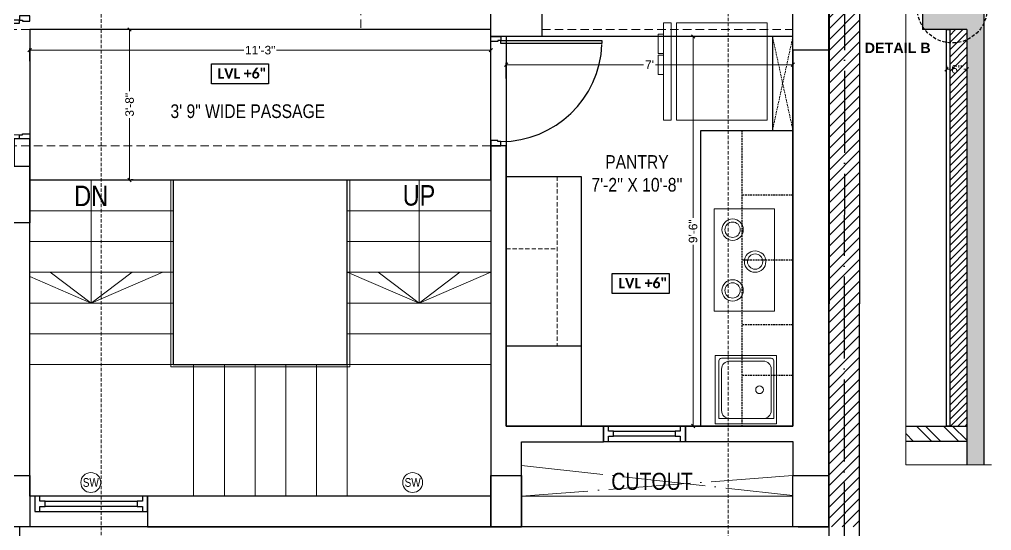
# Model space of a CAD drawing. Header units: millimetres. Extents: x 56222 to 3066687, y -650199 to -121287.
# Drawn here: x 128477.9 to 128762.6, y -185426.3 to -185276.7 of the extents above; entities that cross this region are included whole.
import ezdxf

# ---------------------------------------------------------------- set-up
doc = ezdxf.new("R2010")
doc.units = ezdxf.units.MM
doc.header["$MEASUREMENT"] = 0
doc.header["$PDMODE"] = 35
for name, pattern in [('ACAD_ISO02W100', [15, 12, -3]), ('ACAD_ISO04W100', [30, 24, -3, 0, -3]), ('CENTER', [2, 1.25, -0.25, 0.25, -0.25]), ('DASHED', [0.75, 0.5, -0.25]), ('DASHED2', [0.375, 0.25, -0.125]), ('DASHEDX2', [1.5, 1, -0.5]), ('HIDDEN', [0.375, 0.25, -0.125])]:
    doc.linetypes.add(name, pattern=pattern)
doc.layers.get('Defpoints').update_dxf_attribs({"color": 220})
for name, color, linetype in [('AR DOOR', 40, 'Continuous'), ('AR ELE-5', 134, 'Continuous'), ('AR HATCH-7', 7, 'Continuous'), ('Labels and Texts', 8, 'Continuous')]:
    doc.layers.add(name, color=color, linetype=linetype)
for name, color, linetype, lineweight in [('COLUMN', 1, 'Continuous', 30), ('dim05', 1, 'Continuous', 13), ('FIRST FLOOR', 7, 'Continuous', 9), ('FIRST FLOOR ( TEXT )', 7, 'Continuous', 9), ('FIRST FLOOR_( PLine )_', 251, 'Continuous', 30), ('FIRST FLOOR_( STAIR )', 251, 'Continuous', 9), ('FURNITURE', 32, 'Continuous', 9), ('FURNITURE-1', 252, 'Continuous', 13), ('GF FALSE CEILING', 6, 'Continuous', 35), ('GROUND FLOOR', 7, 'Continuous', 9), ('GROUND FLOOR  ( DIM )', 7, 'Continuous', 9), ('GROUND FLOOR  ( HATCH )', 251, 'Continuous', 9), ('Labelling', 1, 'Continuous', 25), ('NAME PLATE', 7, 'Continuous', 25), ('SECTION ( SLAB PLine )', 104, 'Continuous', 30), ('Text', 7, 'Continuous', 15), ('wall', 7, 'Continuous', 30), ('X_PLOT', 1, 'Continuous', 9), ('XX~SLAB ( BEAM )~ ( DIM )', 7, 'Continuous', 9)]:
    doc.layers.add(name, color=color, linetype=linetype, lineweight=lineweight)
doc.layers.add('XX~SLAB ( PLINE )', color=251, linetype='Continuous', plot=False)
doc.styles.add('Arial', font='arial.ttf')
doc.styles.add('century g', font='GOTHIC.TTF')
doc.styles.add("Cn_BT_0'-0", font='swissc.ttf')
doc.styles.add('Cn_BT_7', font='swissc.ttf', dxfattribs={"height": 7})
doc.styles.add('KATHA', font='swissc.ttf')
doc.styles.get("Standard").update_dxf_attribs({"font": 'arial.ttf', "height": 6})
doc.dimstyles.new('ISO-25', dxfattribs={"dimtxt": 2.5, "dimasz": 1, "dimexe": 0.5, "dimexo": 1, "dimtad": 0, "dimdec": 1, "dimlunit": 4, "dimtxsty": 'Standard', "dimblk": 'OBLIQUE', "dimcen": 2.5, "dimclrd": 1, "dimclre": 1, "dimclrt": 5, "dimadec": 0, "dimazin": 0, "dimtfac": 1, "dimtdec": 1, "dimtmove": 0, "dimatfit": 3, "dimfxl": 1, "dimlwd": -1, "dimarcsym": 0})

# ---------------------------------------------------------------- blocks, each defined once
blk = doc.blocks.new('*U184')
for points in [[(-1025.5, 0), (-985.5, 0), (-985.5, 30), (-975.5, 30), (-975.5, 100), (-1025.5, 100)], [(40, 0), (0, 0), (0, 30), (-10, 30), (-10, 100), (40, 100)], [(0, 0), (0, -985.5), (-30, -985.5), (-30, 0)]]:
    blk.add_lwpolyline(points, close=True)
at = {"layer": 'AR ELE-5', "linetype": 'ByBlock', "ltscale": 15}
blk.add_arc((1.4, 0.6), 987, 180.03474, 267.62699, dxfattribs=at)
blk = doc.blocks.new('*U18')
for points in [[(0, 0), (0, 1120), (-30, 1120), (-30, 0)], [(40, 0), (0, 0), (0, -30), (-10, -30), (-10, -100), (40, -100)], [(-1160, 0), (-1120, 0), (-1120, -30), (-1110, -30), (-1110, -100), (-1160, -100)]]:
    blk.add_lwpolyline(points, close=True)
at = {"layer": 'AR ELE-5', "linetype": 'ByBlock', "ltscale": 15}
blk.add_arc((1.6, -0.7), 1121.6, 92.37301, 179.96526, dxfattribs=at)
blk = doc.blocks.new('_Oblique')
at = {"layer": 'wall', "color": 0, "lineweight": -2}
blk.add_line((-0.5, -0.5), (0.5, 0.5), dxfattribs=at)
blk = doc.blocks.new('*D191')
at = {"layer": 'Defpoints', "color": 0, "lineweight": 30, "transparency": 16777216}
for p in [(128510.21, -185279.7), (128510.21, -185323.7), (128510.21, -185323.7)]:
    blk.add_point(p, dxfattribs=at)
at = {"layer": 'dim05', "color": 1, "linetype": 'Continuous', "transparency": 16777216}
for p, q in [((128510.21, -185279.7), (128510.21, -185297.75)), ((128510.21, -185323.7), (128510.21, -185305.65))]:
    blk.add_line(p, q, dxfattribs=at)
at = {"layer": 'dim05', "color": 1, "linetype": 'Continuous', "lineweight": -2, "transparency": 16777216}
for p, q in [((128511.21, -185279.7), (128510.71, -185279.7)), ((128511.21, -185323.7), (128510.71, -185323.7))]:
    blk.add_line(p, q, dxfattribs=at)
at = {"layer": 'dim05', "color": 1, "transparency": 16777216}
for p, rotation in [((128510.21, -185279.7), 90), ((128510.21, -185323.7), 270)]:
    blk.add_blockref('_Oblique', p, dxfattribs=dict(at, rotation=rotation))
at = {"layer": 'dim05', "color": 5, "lineweight": 25, "transparency": 16777216, "insert": (128510.21, -185301.7), "char_height": 2.5, "attachment_point": 5, "rotation": 90, "style": 'Arial'}
blk.add_mtext('3\'-8"', dxfattribs=at)
blk = doc.blocks.new('*D192')
at = {"layer": 'Defpoints', "color": 0, "lineweight": 30, "transparency": 16777216}
for p in [(128615.95, -185285.72), (128480.95, -185289.91), (128615.95, -185289.91)]:
    blk.add_point(p, dxfattribs=at)
at = {"layer": 'dim05', "color": 1, "linetype": 'Continuous', "lineweight": -2, "transparency": 16777216}
for p, q in [((128480.95, -185288.91), (128480.95, -185285.22)), ((128615.95, -185288.91), (128615.95, -185285.22))]:
    blk.add_line(p, q, dxfattribs=at)
at = {"layer": 'dim05', "color": 1, "linetype": 'Continuous', "transparency": 16777216}
for p, q in [((128480.95, -185285.72), (128543.65, -185285.72)), ((128615.95, -185285.72), (128553.25, -185285.72))]:
    blk.add_line(p, q, dxfattribs=at)
at = {"layer": 'dim05', "color": 1, "transparency": 16777216, "rotation": 180}
blk.add_blockref('_Oblique', (128480.95, -185285.72), dxfattribs=at)
at = {"layer": 'dim05', "color": 1, "transparency": 16777216}
blk.add_blockref('_Oblique', (128615.95, -185285.72), dxfattribs=at)
at = {"layer": 'dim05', "color": 5, "lineweight": 25, "transparency": 16777216, "insert": (128548.45, -185285.72), "char_height": 2.5, "attachment_point": 5, "style": 'Arial'}
blk.add_mtext('11\'-3"', dxfattribs=at)
blk = doc.blocks.new('*D391')
at = {"layer": 'Defpoints', "color": 0, "lineweight": 30, "transparency": 16777216}
for p in [(128620.45, -185289.97), (128620.45, -185294.97), (128704.45, -185295.6)]:
    blk.add_point(p, dxfattribs=at)
at = {"layer": 'dim05', "color": 1, "linetype": 'Continuous', "lineweight": -2, "transparency": 16777216}
for p, q in [((128620.45, -185293.97), (128620.45, -185289.47)), ((128704.45, -185294.6), (128704.45, -185289.47))]:
    blk.add_line(p, q, dxfattribs=at)
at = {"layer": 'dim05', "color": 1, "linetype": 'Continuous', "transparency": 16777216}
for p, q in [((128620.45, -185289.97), (128660.68, -185289.97)), ((128704.45, -185289.97), (128664.21, -185289.97))]:
    blk.add_line(p, q, dxfattribs=at)
at = {"layer": 'dim05', "color": 1, "transparency": 16777216, "rotation": 180}
blk.add_blockref('_Oblique', (128620.45, -185289.97), dxfattribs=at)
at = {"layer": 'dim05', "color": 1, "transparency": 16777216}
blk.add_blockref('_Oblique', (128704.45, -185289.97), dxfattribs=at)
at = {"layer": 'dim05', "color": 5, "lineweight": 25, "transparency": 16777216, "insert": (128662.45, -185289.97), "char_height": 2.5, "attachment_point": 5, "style": 'Arial'}
blk.add_mtext("7'", dxfattribs=at)
blk = doc.blocks.new('*D392')
at = {"layer": 'Defpoints', "color": 0, "lineweight": 30, "transparency": 16777216}
for p in [(128679.52, -185281.7), (128675.21, -185395.7), (128679.52, -185395.7)]:
    blk.add_point(p, dxfattribs=at)
at = {"layer": 'dim05', "color": 1, "linetype": 'Continuous', "lineweight": -2, "transparency": 16777216}
for p, q in [((128678.52, -185281.7), (128674.71, -185281.7)), ((128678.52, -185395.7), (128674.71, -185395.7))]:
    blk.add_line(p, q, dxfattribs=at)
at = {"layer": 'dim05', "color": 1, "linetype": 'Continuous', "transparency": 16777216}
for p, q in [((128675.21, -185281.7), (128675.21, -185334.75)), ((128675.21, -185395.7), (128675.21, -185342.65))]:
    blk.add_line(p, q, dxfattribs=at)
at = {"layer": 'dim05', "color": 1, "transparency": 16777216}
for p, rotation in [((128675.21, -185281.7), 90), ((128675.21, -185395.7), 270)]:
    blk.add_blockref('_Oblique', p, dxfattribs=dict(at, rotation=rotation))
at = {"layer": 'dim05', "color": 5, "lineweight": 25, "transparency": 16777216, "insert": (128675.21, -185338.7), "char_height": 2.5, "attachment_point": 5, "rotation": 90, "style": 'Arial'}
blk.add_mtext('9\'-6"', dxfattribs=at)
blk = doc.blocks.new('*D393')
at = {"layer": 'Defpoints', "color": 0, "lineweight": 30, "transparency": 16777216}
for p in [(128749.39, -185291.32), (128755.39, -185291.32), (128755.39, -185291.32)]:
    blk.add_point(p, dxfattribs=at)
at = {"layer": 'dim05', "color": 1, "linetype": 'Continuous', "lineweight": -2, "transparency": 16777216}
for p, q in [((128749.39, -185290.32), (128749.39, -185290.82)), ((128755.39, -185290.32), (128755.39, -185290.82))]:
    blk.add_line(p, q, dxfattribs=at)
at = {"layer": 'dim05', "color": 1, "linetype": 'Continuous', "transparency": 16777216}
for p, q in [((128749.39, -185291.32), (128750.32, -185291.32)), ((128755.39, -185291.32), (128754.45, -185291.32))]:
    blk.add_line(p, q, dxfattribs=at)
at = {"layer": 'dim05', "color": 1, "transparency": 16777216, "rotation": 180}
blk.add_blockref('_Oblique', (128749.39, -185291.32), dxfattribs=at)
at = {"layer": 'dim05', "color": 1, "transparency": 16777216}
blk.add_blockref('_Oblique', (128755.39, -185291.32), dxfattribs=at)
at = {"layer": 'dim05', "color": 5, "lineweight": 25, "transparency": 16777216, "insert": (128752.39, -185291.32), "char_height": 2.5, "attachment_point": 5, "style": 'Arial'}
blk.add_mtext('6"', dxfattribs=at)

msp = doc.modelspace()

# ---------------------------------------------------------------- hatches: boundary and pattern name
at = {"layer": 'AR HATCH-7', "lineweight": 15, "true_color": 0x939598}
h = msp.add_hatch(dxfattribs=at)
h.set_pattern_fill('AR-CONC', color=252, angle=135)
h.set_pattern_definition([(185, (-6096.121, -2022.387), (-4.62807079, 5.51551999), [0.75, -8.25]), (130, (-6096.121, -2022.387), (-4.3376815, -6.29992167), [0.6, -6.6]), (235.4514445, (-6096.5064, -2021.927), (-8.96575221, -0.78440164), [0.63740192, -7.01142112]), (181.1842, (-6097.535, -2023.801), (-6.37613776, 8.71693388), [1.125, -12.375]), (231.6356355, (-6098.066, -2023.075), (-13.4971167, -0.2790007), [0.9561034, -10.5171376]), (126.184164, (-6097.535, -2023.801), (-13.4971167, -0.2790007), [0.9, -9.9]), (156, (-6097.8885, -2022.7404), (-1.37382476, 7.06771572), [0.75, -8.25]), (101, (-6097.8885, -2022.7404), (-6.84808435, -3.40708593), [0.6, -6.6]), (206.4514447, (-6098.003, -2022.1514), (-8.22190906, 3.66062975), [0.6374019, -7.01142112]), (172.5, (-6096.1208, -2022.3868), (-2.439898176, -2.267931853), [0, -6.52, 0, -6.7, 0, -6.625]), (142.5, (-6096.1208, -2022.387), (-4.6490945, -0.92872942), [0, -3.82, 0, -6.37, 0, -2.525]), (102.5, (-6094.544, -2023.9637), (-3.615207618, 3.934181673), [0, -2.5, 0, -7.8, 0, -10.35]), (92.5, (-6093.837, -2024.671), (-4.83159807, 3.41589983), [0, -3.25, 0, -5.18, 0, -7.35])])
h.paths.add_polyline_path([(128760.39, -185111.09), (128755.39, -185111.09), (128755.39, -185115.2), (128742.39, -185115.2), (128742.39, -185123.7), (128755.39, -185123.7), (128755.39, -185271.2), (128742.39, -185271.2), (128742.5, -185279.7), (128755.5, -185279.7), (128755.39, -185407.02), (128760.39, -185407.02)])
h = msp.add_hatch(dxfattribs=at)
h.set_pattern_fill('ANSI32', color=252, scale=15, angle=90)
h.set_pattern_definition([(135, (-6083.121, -2126.33), (-3.97747564, -3.97747564), []), (135, (-6083.121, -2123.6783), (-3.97747564, -3.97747564), [])])
h.paths.add_polyline_path([(128755.39, -185395.7), (128737.46, -185395.7), (128737.46, -185400.2), (128755.39, -185400.2)])
at = {"layer": 'GROUND FLOOR  ( HATCH )', "transparency": 33554687}
h = msp.add_hatch(dxfattribs=at)
h.set_pattern_fill('ANSI31', color=6, scale=18, style=0)
h.set_pattern_definition([(45, (12183.2623, -22812.0268), (-1.590990258, 1.590990258), [])])
h.paths.add_polyline_path([(128723.95, -185111.18), (128714.95, -185111.18), (128714.95, -185425.2), (128723.95, -185425.2)])
at = {"layer": 'GROUND FLOOR  ( HATCH )', "linetype": 'CENTER', "lineweight": 20}
h = msp.add_hatch(dxfattribs=at)
h.set_pattern_fill('ANSI31', color=6, scale=12, angle=180, style=0)
h.paths.add_polyline_path([(128755.39, -185282.66, -0.12589), (128750.39, -185283.57), (128750.39, -185395.7), (128755.39, -185395.7)])
h.paths.add_polyline_path([(128755.39, -185279.7), (128750.39, -185279.7), (128750.39, -185283.57, 0.12589), (128755.39, -185282.66)])

# ---------------------------------------------------------------- linework, layer by layer
at = {"layer": 'COLUMN', "transparency": 33554687}
for points in [[(128630.95, -185271.2), (128630.95, -185281.7), (128615.95, -185281.7), (128615.95, -185271.2)], [(128704.45, -185270.7), (128714.95, -185270.7), (128714.95, -185285.7), (128704.45, -185285.7)], [(128471.95, -185319.7), (128480.95, -185319.7), (128480.95, -185336.2), (128471.95, -185336.2)], [(128471.95, -185410.2), (128480.95, -185410.2), (128480.95, -185425.2), (128471.95, -185425.2)], [(128615.95, -185410.2), (128624.95, -185410.2), (128624.95, -185425.2), (128615.95, -185425.2)], [(128704.44, -185410.2), (128714.95, -185410.2), (128714.95, -185425.2), (128704.44, -185425.2)]]:
    msp.add_lwpolyline(points, close=True, dxfattribs=at)
at = {"layer": 'dim05', "color": 242, "linetype": 'DASHEDX2', "lineweight": 30, "true_color": 0xcd2027}
msp.add_circle((128751.11, -185273.35), 10.25, dxfattribs=at)
at = {"layer": 'FIRST FLOOR', "transparency": 33554687}
for p, q in [((128714.95, -185114.7), (128714.95, -185425.2)), ((128615.95, -185317.2), (128615.95, -185425.2)), ((128620.45, -185317.2), (128620.45, -185395.7)), ((128622.48, -185395.7), (128704.45, -185395.7)), ((128672.94, -185395.7), (128672.94, -185400.2)), ((128615.95, -185416.2), (128480.95, -185416.2)), ((128515.45, -185416.2), (128515.45, -185425.2)), ((128704.44, -185416.2), (128624.95, -185416.2)), ((128714.95, -185425.2), (128468.95, -185425.2)), ((128477.95, -185449.2), (128477.95, -185425.2))]:
    msp.add_line(p, q, dxfattribs=at)
at = {"layer": 'FIRST FLOOR_( PLine )_', "transparency": 33554687}
for p, q in [((128714.95, -185425.2), (128714.95, -185114.7)), ((128704.45, -185285.7), (128704.45, -185395.7)), ((128704.45, -185395.7), (128672.94, -185395.7)), ((128672.94, -185395.7), (128672.94, -185400.2)), ((128672.94, -185400.2), (128704.45, -185400.2)), ((128704.45, -185400.2), (128704.45, -185410.19)), ((128705.95, -185425.2), (128714.95, -185425.2))]:
    msp.add_line(p, q, dxfattribs=at)
msp.add_lwpolyline([(128480.95, -185416.2), (128480.95, -185311.7), (128476.45, -185311.7), (128476.45, -185319.7)], dxfattribs=at)
for points in [[(128620.45, -185313.7), (128615.95, -185313.7), (128615.95, -185425.2), (128620.45, -185425.2), (128624.95, -185425.2), (128624.95, -185400.28), (128648.94, -185400.28), (128648.94, -185395.7), (128620.45, -185395.7)], [(128615.95, -185416.2), (128515.45, -185416.2), (128515.45, -185420.7), (128515.45, -185425.2), (128615.95, -185425.2)]]:
    msp.add_lwpolyline(points, close=True, dxfattribs=at)
at = {"layer": 'FIRST FLOOR_( STAIR )', "transparency": 33554687}
for p, q in [((128573.95, -185323.7), (128573.95, -185416.2)), ((128522.95, -185332.7), (128480.95, -185332.7)), ((128615.95, -185332.7), (128573.95, -185332.7)), ((128522.95, -185341.7), (128480.95, -185341.7)), ((128615.95, -185341.7), (128573.95, -185341.7)), ((128522.95, -185350.7), (128480.95, -185350.7)), ((128615.95, -185350.7), (128573.95, -185350.7)), ((128522.95, -185359.7), (128480.95, -185359.7)), ((128615.95, -185359.7), (128573.95, -185359.7)), ((128522.95, -185368.7), (128480.95, -185368.7)), ((128615.95, -185368.7), (128573.95, -185368.7)), ((128615.95, -185377.7), (128480.95, -185377.7)), ((128528.95, -185377.7), (128528.95, -185416.2)), ((128537.95, -185377.7), (128537.95, -185416.2)), ((128546.95, -185377.7), (128546.95, -185416.2)), ((128555.95, -185377.7), (128555.95, -185416.2)), ((128564.95, -185377.7), (128564.95, -185416.2))]:
    msp.add_line(p, q, dxfattribs=at)
for points in [[(128480.95, -185350.7), (128486.95, -185350.7), (128498.95, -185359.7), (128498.95, -185323.7)], [(128594.95, -185359.7), (128615.95, -185350.7), (128606.95, -185350.7), (128594.95, -185359.7), (128573.95, -185350.7), (128582.95, -185350.7), (128594.95, -185359.7), (128594.95, -185323.7)], [(128498.95, -185359.7), (128519.95, -185350.7), (128510.95, -185350.7), (128498.95, -185359.7), (128480.95, -185351.99)]]:
    msp.add_lwpolyline(points, dxfattribs=at)
msp.add_lwpolyline([(128522.25, -185323.7), (128522.95, -185323.7), (128522.95, -185377.7), (128573.95, -185377.7), (128573.95, -185323.7), (128574.65, -185323.7), (128574.65, -185378.4), (128522.25, -185378.4), (128522.25, -185323.7)], close=True, dxfattribs=at)
at = {"layer": 'FURNITURE', "color": 9, "lineweight": 30, "true_color": 0xc7c8ca}
msp.add_line((128698.45, -185281.7), (128698.45, -185309.18), dxfattribs=at)
at = {"layer": 'FURNITURE', "color": 9, "linetype": 'DASHED', "lineweight": 15, "true_color": 0xc7c8ca}
for p, q in [((128698.45, -185281.7), (128704.45, -185309.18)), ((128698.45, -185309.18), (128704.45, -185281.7))]:
    msp.add_line(p, q, dxfattribs=at)
at = {"layer": 'FURNITURE', "color": 9, "linetype": 'DASHED', "lineweight": 25, "true_color": 0xc7c8ca}
for p, q in [((128689.45, -185309.18), (128689.45, -185395.7)), ((128704.45, -185328.18), (128689.45, -185328.18)), ((128704.45, -185347.13), (128689.45, -185347.13)), ((128704.45, -185366.09), (128689.45, -185366.09)), ((128704.45, -185380.89), (128689.45, -185380.89))]:
    msp.add_line(p, q, dxfattribs=at)
at = {"layer": 'FURNITURE', "color": 9, "linetype": 'HIDDEN', "lineweight": 18, "ltscale": 5, "true_color": 0xc7c8ca}
for p, q in [((128635.45, -185322.67), (128635.45, -185372.2)), ((128620.45, -185343.82), (128635.45, -185343.82))]:
    msp.add_line(p, q, dxfattribs=at)
at = {"layer": 'FURNITURE', "color": 9, "true_color": 0xc7c8ca}
for p, q in [((128681.63, -185375.1), (128681.63, -185395.1)), ((128699.63, -185375.1), (128681.63, -185375.1)), ((128682.77, -185393.51), (128682.77, -185376.66)), ((128683.54, -185375.88), (128698.08, -185375.88)), ((128685.87, -185376.69), (128695.76, -185376.69)), ((128698.86, -185376.66), (128698.86, -185393.51)), ((128699.63, -185395.1), (128699.63, -185375.1)), ((128683.54, -185391.18), (128683.54, -185379.02)), ((128698.08, -185379.02), (128698.08, -185391.18)), ((128682.77, -185393.51), (128698.86, -185393.51)), ((128699.63, -185395.1), (128681.63, -185395.1))]:
    msp.add_line(p, q, dxfattribs=at)
for points in [[(128666.58, -185306.18), (128668.79, -185306.18), (128668.79, -185277.76), (128666.58, -185277.76)], [(128670.34, -185306.18), (128696.9, -185306.18), (128696.9, -185277.76), (128670.34, -185277.76)], [(128699.05, -185332.17), (128699.05, -185362.09), (128681.34, -185362.09), (128681.34, -185332.17)]]:
    msp.add_lwpolyline(points, close=True, dxfattribs=at)
at = {"layer": 'FURNITURE', "color": 9, "true_color": 0xc7c8ca, "flags": 128}
for points in [[(128666.58, -185286.71), (128665, -185286.71), (128665, -185281.08), (128666.58, -185281.08)], [(128666.58, -185292.81), (128665, -185292.81), (128665, -185287.18), (128666.58, -185287.18)]]:
    msp.add_lwpolyline(points, dxfattribs=at)
at = {"layer": 'FURNITURE', "color": 9, "lineweight": 30, "true_color": 0xc7c8ca}
for points in [[(128704.45, -185309.18), (128704.45, -185395.7), (128677.49, -185395.7), (128677.49, -185309.18)], [(128642.45, -185322.67), (128642.45, -185395.7), (128620.45, -185395.7), (128620.45, -185322.67)], [(128642.45, -185372.2), (128642.45, -185395.7), (128620.45, -185395.7), (128620.45, -185372.2)]]:
    msp.add_lwpolyline(points, close=True, dxfattribs=at)
at = {"layer": 'FURNITURE', "color": 9, "true_color": 0xc7c8ca}
for centre, radius in [((128686.78, -185338.25), 3.14), ((128686.78, -185338.25), 2.24), ((128693.38, -185347.58), 3.14), ((128693.38, -185347.58), 2.24), ((128686.78, -185356.02), 3.14), ((128686.78, -185356.02), 2.24), ((128694.66, -185385.1), 1.12)]:
    msp.add_circle(centre, radius, dxfattribs=at)
for centre, radius, start, end in [((128683.54, -185376.66), 0.775, 90, 180), ((128685.87, -185379.02), 2.32, 90, 180), ((128695.76, -185379.02), 2.32, 0, 90), ((128698.08, -185376.66), 0.775, 0, 90), ((128685.87, -185391.18), 2.32, 180, 270), ((128695.76, -185391.18), 2.32, 270, 0)]:
    msp.add_arc(centre, radius, start, end, dxfattribs=at)
at = {"layer": 'FURNITURE-1', "color": 251, "linetype": 'DASHEDX2', "true_color": 0x636466}
for points in [[(128689.31, -185109.73), (128685.44, -185109.73), (128685.44, -185431.73), (128690.48, -185431.8)], [(128498, -185441.18), (128501.87, -185441.18), (128501.87, -185110.2), (128496.84, -185110.13)]]:
    msp.add_lwpolyline(points, dxfattribs=at)
at = {"layer": 'GF FALSE CEILING', "color": 6, "lineweight": 30}
msp.add_lwpolyline([(128615.95, -185279.7), (128480.95, -185279.7), (128480.95, -185323.7), (128615.95, -185323.7)], close=True, dxfattribs=at)
at = {"layer": 'GROUND FLOOR', "color": 1, "linetype": 'ACAD_ISO04W100', "transparency": 33554687}
for p, q in [((128719.6, -185111.18), (128719.45, -185425.2)), ((128624.95, -185407.2), (128704.44, -185416.03)), ((128704.45, -185410.19), (128624.95, -185416.2))]:
    msp.add_line(p, q, dxfattribs=at)
at = {"layer": 'GROUND FLOOR', "transparency": 33554687}
for p, q in [((128724.1, -185111.18), (128723.95, -185452.32)), ((128715.04, -185260.33), (128714.95, -185452.32)), ((128714.95, -185425.2), (128714.95, -185452.32))]:
    msp.add_line(p, q, dxfattribs=at)
at = {"layer": 'GROUND FLOOR', "color": 6, "lineweight": 30, "transparency": 33554687}
msp.add_lwpolyline([(128724.11, -185111.18), (128715.11, -185111.18), (128714.95, -185442.82), (128723.95, -185442.82)], close=True, dxfattribs=at)
at = {"layer": 'GROUND FLOOR', "color": 6, "lineweight": 30}
msp.add_lwpolyline([(128749.39, -185279.7), (128750.39, -185279.7), (128750.39, -185395.7), (128749.39, -185395.7)], close=True, dxfattribs=at)
at = {"layer": 'GROUND FLOOR', "transparency": 33554687}
msp.add_lwpolyline([(128522.95, -185323.7), (128522.95, -185377.7), (128573.95, -185377.7), (128573.95, -185323.7)], dxfattribs=at)
at = {"layer": 'GROUND FLOOR  ( DIM )', "color": 5, "transparency": 33554687}
for centre in [(128498.85, -185412.23), (128593.09, -185412.23)]:
    msp.add_circle(centre, 2.91, dxfattribs=at)
at = {"layer": 'Labelling', "color": 251, "linetype": 'DASHED2', "lineweight": 0, "ltscale": 10, "true_color": 0x636466, "transparency": 33554687}
for p, q in [((128577.95, -185141.7), (128577.95, -185279.7)), ((128615.95, -185279.7), (128471.95, -185279.7)), ((128630.95, -185279.7), (128704.45, -185279.7)), ((128615.95, -185313.7), (128471.95, -185313.7))]:
    msp.add_line(p, q, dxfattribs=at)
at = {"layer": 'Labelling', "color": 251, "linetype": 'ACAD_ISO02W100', "lineweight": 0, "ltscale": 10, "true_color": 0x636466, "transparency": 33554687}
msp.add_line((128480.95, -185323.7), (128615.95, -185323.7), dxfattribs=at)
msp.add_lwpolyline([(128620.45, -185313.7), (128615.95, -185313.7), (128615.95, -185281.7), (128620.45, -185281.7)], close=True, dxfattribs=at)
at = {"layer": 'Labels and Texts', "color": 1, "lineweight": 30, "ltscale": 0.3, "transparency": 33554687, "elevation": 1.12}
for points in [[(128534.16, -185289.72), (128550.84, -185289.72), (128550.84, -185295.61), (128534.16, -185295.61)], [(128651.53, -185351.06), (128668.22, -185351.06), (128668.22, -185356.96), (128651.53, -185356.96)]]:
    msp.add_lwpolyline(points, close=True, dxfattribs=at)
at = {"layer": 'SECTION ( SLAB PLine )', "color": 1}
for p, q in [((128760.39, -185111.01), (128760.39, -185407.02)), ((128755.39, -185279.7), (128742.39, -185279.7)), ((128755.39, -185279.7), (128755.39, -185407.02))]:
    msp.add_line(p, q, dxfattribs=at)
msp.add_lwpolyline([(128755.39, -185271.2), (128742.39, -185271.2), (128742.39, -185279.7)], dxfattribs=at)
at = {"layer": 'SECTION ( SLAB PLine )', "color": 6}
msp.add_lwpolyline([(128704.45, -185395.7), (128704.45, -185281.7), (128620.45, -185281.7), (128620.45, -185395.7)], close=True, dxfattribs=at)
at = {"layer": 'Text', "color": 251, "linetype": 'Continuous', "lineweight": 0, "true_color": 0x636466}
msp.add_line((128762.61, -185407.02), (128737.46, -185407.02), dxfattribs=at)
msp.add_lwpolyline([(128737.46, -185407.02), (128737.46, -185185.69), (128737.8, -185185.56), (128737.11, -185185.31), (128737.46, -185185.19), (128737.46, -185102.82)], dxfattribs=at)
at = {"layer": 'X_PLOT', "linetype": 'ACAD_ISO04W100', "lineweight": 30, "transparency": 33554687}
msp.add_line((128719.6, -185111.18), (128719.45, -185452.32), dxfattribs=at)
at = {"layer": 'XX~SLAB ( BEAM )~ ( DIM )', "lineweight": 30}
for points in [[(128737.46, -185395.7), (128755.39, -185395.7)], [(128755.39, -185400.2), (128737.46, -185400.2)]]:
    msp.add_lwpolyline(points, dxfattribs=at)
at = {"layer": 'XX~SLAB ( PLINE )', "transparency": 33554687}
for points in [[(128558.27, -185115.01), (128714.95, -185115.2), (128714.95, -185425.2), (128705.95, -185425.2), (128686.14, -185425.2), (128645.81, -185425.2), (128620.45, -185425.2), (128477.95, -185425.2), (128477.95, -185461.2), (128309.95, -185461.2), (128309.95, -185114.7)], [(128480.95, -185413.7), (128480.95, -185323.7), (128522.95, -185323.7), (128522.95, -185377.7), (128573.95, -185377.7), (128573.95, -185323.7), (128615.95, -185323.7), (128615.95, -185416.2), (128480.95, -185416.2)]]:
    msp.add_lwpolyline(points, dxfattribs=at)
for points in [[(128672.94, -185395.7), (128671.44, -185395.7), (128671.44, -185397.2), (128669.94, -185397.2), (128669.94, -185398.7), (128651.94, -185398.7), (128651.94, -185397.2), (128650.44, -185397.2), (128650.44, -185395.7), (128648.94, -185395.7), (128648.94, -185400.2), (128650.44, -185400.2), (128650.44, -185398.7), (128651.94, -185398.7), (128651.94, -185397.2), (128669.94, -185397.2), (128669.94, -185398.7), (128671.44, -185398.7), (128671.44, -185400.2), (128672.94, -185400.2), (128672.94, -185395.7), (128648.94, -185395.7), (128648.94, -185400.2), (128672.94, -185400.2)], [(128515.45, -185416.2), (128513.95, -185416.2), (128513.95, -185417.7), (128512.45, -185417.7), (128512.45, -185419.2), (128485.45, -185419.2), (128485.45, -185417.7), (128483.95, -185417.7), (128483.95, -185416.2), (128482.45, -185416.2), (128482.45, -185420.7), (128483.95, -185420.7), (128483.95, -185419.2), (128485.45, -185419.2), (128485.45, -185417.7), (128512.45, -185417.7), (128512.45, -185419.2), (128513.95, -185419.2), (128513.95, -185420.7), (128515.45, -185420.7), (128515.45, -185416.2), (128482.45, -185416.2), (128482.45, -185420.7), (128515.45, -185420.7)]]:
    msp.add_lwpolyline(points, close=True, dxfattribs=at)

# ---------------------------------------------------------------- block references
at = {"layer": 'AR DOOR', "color": 4, "linetype": 'ByBlock', "lineweight": -2, "extrusion": (0, 0, -1), "xscale": -0.02999999999996949, "yscale": 0.02999999999996949, "zscale": -0.02999999999996949, "rotation": 270}
msp.add_blockref('*U18', (-128477.95, -185276.9), dxfattribs=at)
at = {"layer": 'AR DOOR', "linetype": 'ByBlock', "lineweight": -2, "transparency": 33554687, "extrusion": (0, 0, -1), "xscale": -0.02999999999996949, "yscale": 0.02999999999996949, "zscale": -0.02999999999996949, "rotation": 270}
msp.add_blockref('*U184', (-128618.95, -185282.9), dxfattribs=at)

# ---------------------------------------------------------------- texts
at = {"layer": 'FIRST FLOOR ( TEXT )', "transparency": 33554687, "attachment_point": 5, "style": 'KATHA'}
for s, insert, char_height in [('3\' 9" WIDE PASSAGE', (128544.82, -185303.6), 4), ("PANTRY\\P7'-2'' X 10'-8''", (128658.77, -185321.8), 4), ('DN', (128498.95, -185328.35), 6), ('UP', (128594.95, -185328.24), 6)]:
    msp.add_mtext(s, dxfattribs=dict(at, insert=insert, char_height=char_height))
at = {"layer": 'FIRST FLOOR ( TEXT )', "color": 1, "transparency": 33554687, "insert": (128663.19, -185411.92), "char_height": 5, "attachment_point": 5, "style": "Cn_BT_0'-0"}
msp.add_mtext('CUTOUT', dxfattribs=at)
at = {"layer": 'GROUND FLOOR  ( DIM )', "color": 5, "transparency": 33554687, "char_height": 2.548, "attachment_point": 5, "style": 'Cn_BT_7'}
for insert in [(128498.85, -185412.23), (128593.09, -185412.23)]:
    msp.add_mtext('SW', dxfattribs=dict(at, insert=insert))
at = {"layer": 'NAME PLATE', "color": 251, "true_color": 0x636466, "transparency": 33554687, "char_height": 3, "attachment_point": 5, "style": 'century g'}
for insert in [(128543.13, -185292.53, 1.12), (128660.51, -185353.88, 1.12)]:
    msp.add_mtext_dynamic_manual_height_columns('{\\fCalibri|b1|i0|c0|p34;\\C256;\\c0;LVL +6"}', width=51.7191, gutter_width=1, heights=[0], dxfattribs=dict(at, insert=insert))
at = {"layer": 'Text', "insert": (128735.12, -185285.04), "char_height": 3, "attachment_point": 5}
msp.add_mtext('\\A1;{\\fArial|b1|i0|c0|p34;\\C1;DETAIL B}', dxfattribs=at)

# ---------------------------------------------------------------- dimensions: what is measured, and where the dimension line sits
at = {"layer": 'dim05', "color": 27, "lineweight": 25, "true_color": 0x7d5120}
for base, p1, p2, angle, override, picture, middle in [((128510.21, -185323.7), (128510.21, -185279.7), (128510.21, -185323.7), 90, {"dimtxsty": 'Arial', "dimtmove": 1}, '*D191', (128510.21, -185301.7)), ((128675.21, -185395.7), (128679.52, -185281.7), (128679.52, -185395.7), 270, {"dimdec": 0, "dimtxsty": 'Arial'}, '*D392', (128675.21, -185338.7))]:
    dim = msp.add_linear_dim(base=base, p1=p1, p2=p2, angle=angle, dimstyle='ISO-25', override=override, dxfattribs=at)
    dim.commit()
    dim.dimension.update_dxf_attribs({"geometry": picture, "text_midpoint": middle})
for base, p1, p2, override, picture, middle in [((128615.95, -185285.72), (128480.95, -185289.91), (128615.95, -185289.91), {"dimtxsty": 'Arial', "dimtmove": 1}, '*D192', (128548.45, -185285.72)), ((128620.45, -185289.97), (128704.45, -185295.6), (128620.45, -185294.97), {"dimdec": 0, "dimtxsty": 'Arial'}, '*D391', (128662.45, -185289.97)), ((128755.39, -185291.32), (128749.39, -185291.32), (128755.39, -185291.32), {"dimtxsty": 'Arial', "dimtmove": 1}, '*D393', (128752.39, -185291.32))]:
    dim = msp.add_linear_dim(base=base, p1=p1, p2=p2, dimstyle='ISO-25', override=override, dxfattribs=at)
    dim.commit()
    dim.dimension.update_dxf_attribs({"geometry": picture, "text_midpoint": middle})

doc.saveas('drawing.dxf')
